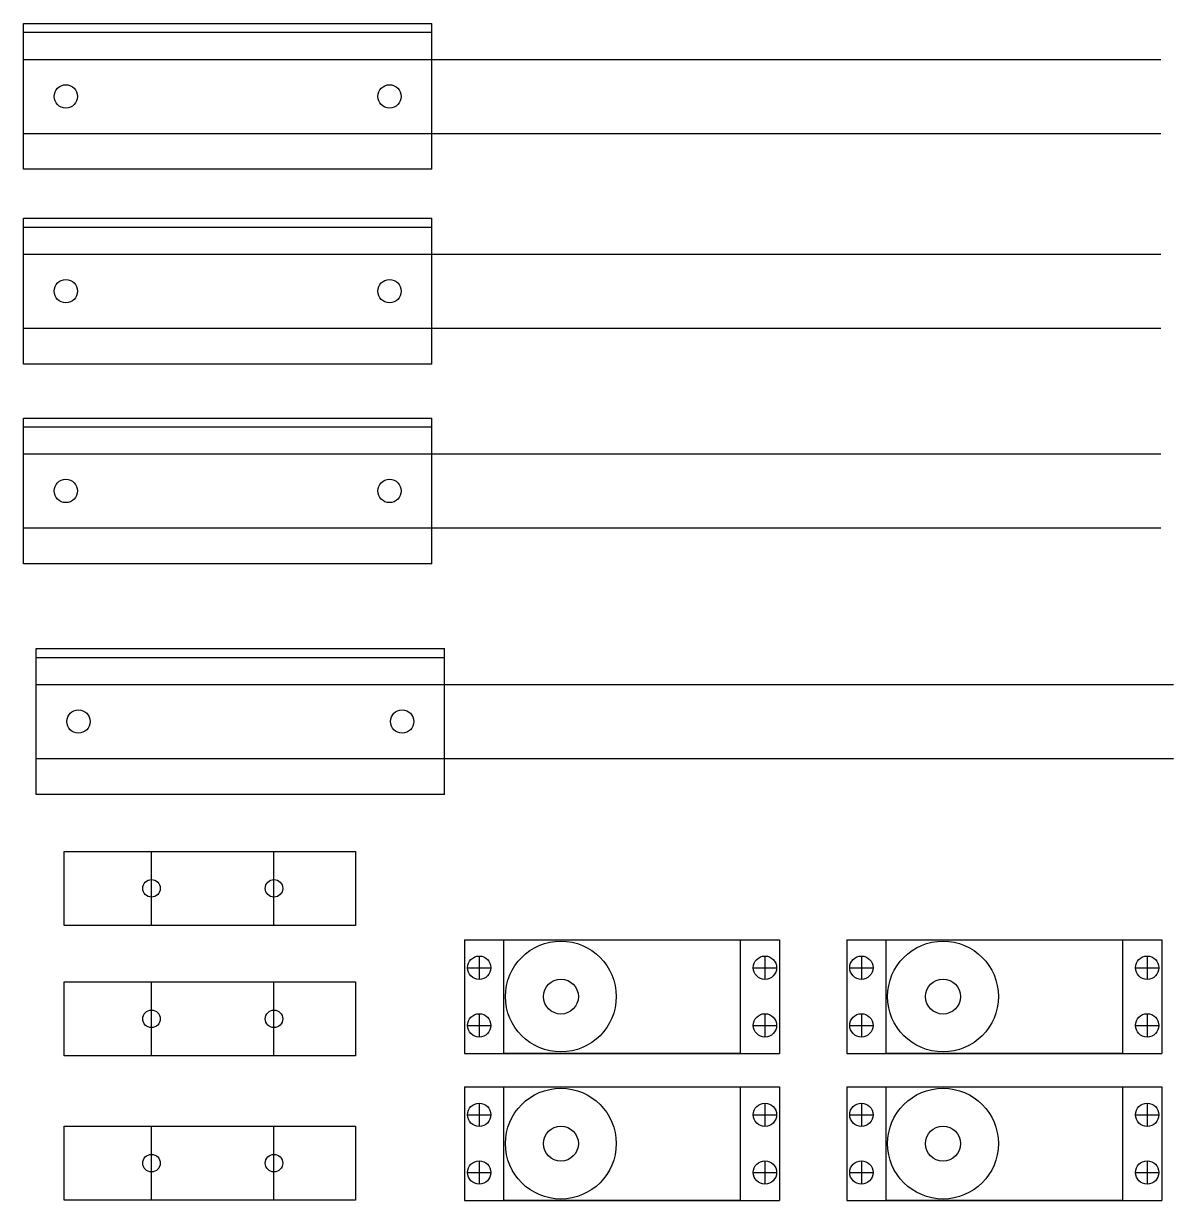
# Model space of a CAD drawing. Header units: millimetres. Extents: x -15418 to 43885, y -27590 to 23052.
# Drawn here: x 4622.7 to 4819.8, y 9393.9 to 9595.8 of the extents above; entities that cross this region are included whole.
import ezdxf

# ---------------------------------------------------------------- set-up
doc = ezdxf.new("R2010")
doc.units = ezdxf.units.MM
doc.header["$LTSCALE"] = 0.5
doc.layers.add('Layer1', color=1, linetype='Continuous')

msp = doc.modelspace()

# ---------------------------------------------------------------- linework, layer by layer
at = {"layer": 'Layer1', "transparency": 33554661}
for p, q in [((4622.6613, 9595.8127), (4692.6613, 9595.8127)), ((4622.6613, 9570.8127), (4622.6613, 9595.8127)), ((4692.6613, 9570.8127), (4692.6613, 9595.8127)), ((4622.6613, 9594.3127), (4692.6613, 9594.3127)), ((4622.6613, 9576.9627), (4622.6613, 9589.6627)), ((4622.6613, 9589.6627), (4817.6613, 9589.6627)), ((4622.6613, 9576.9627), (4817.6613, 9576.9627)), ((4692.6613, 9570.8127), (4622.6613, 9570.8127)), ((4622.6613, 9562.4054), (4692.6613, 9562.4054)), ((4622.6613, 9537.4054), (4622.6613, 9562.4054)), ((4692.6613, 9537.4054), (4692.6613, 9562.4054)), ((4622.6613, 9560.9054), (4692.6613, 9560.9054)), ((4622.6613, 9543.5554), (4622.6613, 9556.2554)), ((4622.6613, 9556.2554), (4817.6613, 9556.2554)), ((4622.6613, 9543.5554), (4817.6613, 9543.5554)), ((4692.6613, 9537.4054), (4622.6613, 9537.4054)), ((4622.6613, 9528.1398), (4692.6613, 9528.1398)), ((4622.6613, 9503.1398), (4622.6613, 9528.1398)), ((4692.6613, 9503.1398), (4692.6613, 9528.1398)), ((4622.6613, 9526.6398), (4692.6613, 9526.6398)), ((4622.6613, 9509.2898), (4622.6613, 9521.9898)), ((4622.6613, 9521.9898), (4817.6613, 9521.9898)), ((4622.6613, 9509.2898), (4817.6613, 9509.2898)), ((4692.6613, 9503.1398), (4622.6613, 9503.1398)), ((4624.822, 9488.5853), (4694.822, 9488.5853)), ((4624.822, 9463.5853), (4624.822, 9488.5853)), ((4694.822, 9463.5853), (4694.822, 9488.5853)), ((4624.822, 9487.0853), (4694.822, 9487.0853)), ((4624.822, 9469.7353), (4624.822, 9482.4353)), ((4624.822, 9482.4353), (4819.822, 9482.4353)), ((4624.822, 9469.7353), (4819.822, 9469.7353)), ((4694.822, 9463.5853), (4624.822, 9463.5853)), ((4629.6006, 9453.8155), (4679.6006, 9453.8155)), ((4629.6006, 9441.1155), (4629.6006, 9453.8155)), ((4644.6006, 9441.1155), (4644.6006, 9453.8155)), ((4665.6006, 9441.1155), (4665.6006, 9453.8155)), ((4679.6006, 9453.8155), (4679.6006, 9441.1155)), ((4679.6006, 9441.1155), (4629.6006, 9441.1155)), ((4698.288, 9438.6608), (4752.288, 9438.6608)), ((4698.288, 9438.6608), (4698.288, 9419.1608)), ((4705.038, 9438.6608), (4745.538, 9438.6608)), ((4705.038, 9419.1608), (4705.038, 9438.6608)), ((4745.538, 9438.6608), (4745.538, 9419.1608)), ((4752.288, 9438.6608), (4752.288, 9419.1608)), ((4763.8139, 9438.6608), (4817.8139, 9438.6608)), ((4763.8139, 9438.6608), (4763.8139, 9419.1608)), ((4770.5639, 9438.6608), (4811.0639, 9438.6608)), ((4770.5639, 9419.1608), (4770.5639, 9438.6608)), ((4811.0639, 9438.6608), (4811.0639, 9419.1608)), ((4817.8139, 9438.6608), (4817.8139, 9419.1608)), ((4700.788, 9435.8608), (4700.788, 9431.8608)), ((4749.788, 9435.8608), (4749.788, 9431.8608)), ((4766.3139, 9435.8608), (4766.3139, 9431.8608)), ((4815.3139, 9435.8608), (4815.3139, 9431.8608)), ((4698.288, 9433.8608), (4698.288, 9423.9608)), ((4698.788, 9433.8608), (4702.788, 9433.8608)), ((4747.788, 9433.8608), (4751.788, 9433.8608)), ((4752.288, 9433.8608), (4752.288, 9423.9608)), ((4763.8139, 9433.8608), (4763.8139, 9423.9608)), ((4764.3139, 9433.8608), (4768.3139, 9433.8608)), ((4813.3139, 9433.8608), (4817.3139, 9433.8608)), ((4817.8139, 9433.8608), (4817.8139, 9423.9608)), ((4629.6006, 9431.428), (4679.6006, 9431.428)), ((4629.6006, 9418.728), (4629.6006, 9431.428)), ((4644.6006, 9418.728), (4644.6006, 9431.428)), ((4665.6006, 9418.728), (4665.6006, 9431.428)), ((4679.6006, 9431.428), (4679.6006, 9418.728)), ((4700.788, 9425.9608), (4700.788, 9421.9608)), ((4749.788, 9425.9608), (4749.788, 9421.9608)), ((4766.3139, 9425.9608), (4766.3139, 9421.9608)), ((4815.3139, 9425.9608), (4815.3139, 9421.9608)), ((4698.788, 9423.9608), (4702.788, 9423.9608)), ((4747.788, 9423.9608), (4751.788, 9423.9608)), ((4764.3139, 9423.9608), (4768.3139, 9423.9608)), ((4813.3139, 9423.9608), (4817.3139, 9423.9608)), ((4679.6006, 9418.728), (4629.6006, 9418.728)), ((4698.288, 9419.1608), (4752.288, 9419.1608)), ((4745.538, 9419.1608), (4705.038, 9419.1608)), ((4763.8139, 9419.1608), (4817.8139, 9419.1608)), ((4811.0639, 9419.1608), (4770.5639, 9419.1608)), ((4698.288, 9413.4315), (4752.288, 9413.4315)), ((4698.288, 9413.4315), (4698.288, 9393.9315)), ((4705.038, 9413.4315), (4745.538, 9413.4315)), ((4705.038, 9393.9315), (4705.038, 9413.4315)), ((4745.538, 9413.4315), (4745.538, 9393.9315)), ((4752.288, 9413.4315), (4752.288, 9393.9315)), ((4763.8139, 9413.4315), (4817.8139, 9413.4315)), ((4763.8139, 9413.4315), (4763.8139, 9393.9315)), ((4770.5639, 9413.4315), (4811.0639, 9413.4315)), ((4770.5639, 9393.9315), (4770.5639, 9413.4315)), ((4811.0639, 9413.4315), (4811.0639, 9393.9315)), ((4817.8139, 9413.4315), (4817.8139, 9393.9315)), ((4700.788, 9410.6315), (4700.788, 9406.6315)), ((4749.788, 9410.6315), (4749.788, 9406.6315)), ((4766.3139, 9410.6315), (4766.3139, 9406.6315)), ((4815.3139, 9410.6315), (4815.3139, 9406.6315)), ((4698.288, 9408.6315), (4698.288, 9398.7315)), ((4698.788, 9408.6315), (4702.788, 9408.6315)), ((4747.788, 9408.6315), (4751.788, 9408.6315)), ((4752.288, 9408.6315), (4752.288, 9398.7315)), ((4763.8139, 9408.6315), (4763.8139, 9398.7315)), ((4764.3139, 9408.6315), (4768.3139, 9408.6315)), ((4813.3139, 9408.6315), (4817.3139, 9408.6315)), ((4817.8139, 9408.6315), (4817.8139, 9398.7315)), ((4629.6006, 9406.6819), (4679.6006, 9406.6819)), ((4629.6006, 9393.9819), (4629.6006, 9406.6819)), ((4644.6006, 9393.9819), (4644.6006, 9406.6819)), ((4665.6006, 9393.9819), (4665.6006, 9406.6819)), ((4679.6006, 9406.6819), (4679.6006, 9393.9819)), ((4700.788, 9400.7315), (4700.788, 9396.7315)), ((4749.788, 9400.7315), (4749.788, 9396.7315)), ((4766.3139, 9400.7315), (4766.3139, 9396.7315)), ((4815.3139, 9400.7315), (4815.3139, 9396.7315)), ((4698.788, 9398.7315), (4702.788, 9398.7315)), ((4747.788, 9398.7315), (4751.788, 9398.7315)), ((4764.3139, 9398.7315), (4768.3139, 9398.7315)), ((4813.3139, 9398.7315), (4817.3139, 9398.7315)), ((4679.6006, 9393.9819), (4629.6006, 9393.9819)), ((4698.288, 9393.9315), (4752.288, 9393.9315)), ((4745.538, 9393.9315), (4705.038, 9393.9315)), ((4763.8139, 9393.9315), (4817.8139, 9393.9315)), ((4811.0639, 9393.9315), (4770.5639, 9393.9315))]:
    msp.add_line(p, q, dxfattribs=at)
for centre, radius in [((4629.9113, 9583.3127), 2), ((4685.4113, 9583.3127), 2), ((4629.9113, 9549.9054), 2), ((4685.4113, 9549.9054), 2), ((4629.9113, 9515.6398), 2), ((4685.4113, 9515.6398), 2), ((4632.072, 9476.0853), 2), ((4687.572, 9476.0853), 2), ((4644.6006, 9447.4655), 1.5), ((4665.6006, 9447.4655), 1.5), ((4714.788, 9428.9108), 9.5), ((4780.3139, 9428.9108), 9.5), ((4700.788, 9433.8608), 2), ((4749.788, 9433.8608), 2), ((4766.3139, 9433.8608), 2), ((4815.3139, 9433.8608), 2), ((4714.788, 9428.9108), 3), ((4780.3139, 9428.9108), 3), ((4644.6006, 9425.078), 1.5), ((4665.6006, 9425.078), 1.5), ((4700.788, 9423.9608), 2), ((4749.788, 9423.9608), 2), ((4766.3139, 9423.9608), 2), ((4815.3139, 9423.9608), 2), ((4714.788, 9403.6815), 9.5), ((4780.3139, 9403.6815), 9.5), ((4700.788, 9408.6315), 2), ((4749.788, 9408.6315), 2), ((4766.3139, 9408.6315), 2), ((4815.3139, 9408.6315), 2), ((4714.788, 9403.6815), 3), ((4780.3139, 9403.6815), 3), ((4644.6006, 9400.3319), 1.5), ((4665.6006, 9400.3319), 1.5), ((4700.788, 9398.7315), 2), ((4749.788, 9398.7315), 2), ((4766.3139, 9398.7315), 2), ((4815.3139, 9398.7315), 2)]:
    msp.add_circle(centre, radius, dxfattribs=at)

doc.saveas('drawing.dxf')
